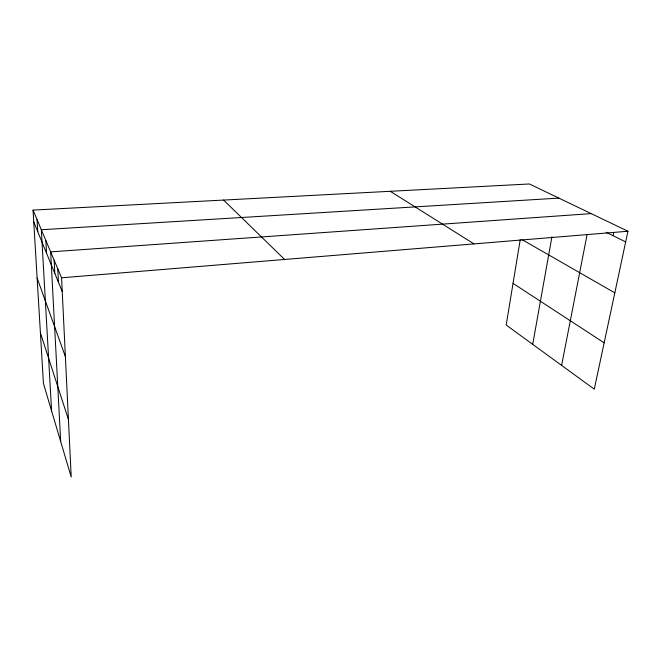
<?xml version="1.0" encoding="UTF-8"?>
<svg xmlns="http://www.w3.org/2000/svg" width="661" height="661" viewBox="0 0 661 661"><rect width="100%" height="100%" fill="white"/><g stroke="black" fill="none" stroke-linecap="round" stroke-linejoin="round"><path stroke-width="0.99" d="M520.232 239.646L506.194 325.047L594.272 389.164L627.95 231.243L529.378 183.973L33.05 210.099L43.444 383.52L71.223 477.027L61.572 277.802L33.05 210.099M532.708 344.348L551.943 236.721M561.61 365.393L587.067 234.705M613.094 235.688L613.689 232.821M61.572 277.802L627.95 231.243M591.174 213.61L50.649 251.874L60.688 441.573M558.842 198.11L41.329 229.747L51.599 410.968M606.145 232.251L625.67 241.926M522.116 239.662L614.813 292.84M390.279 191.293L473.97 243.901M513.043 283.379L604.146 342.844M223.575 200.068L284.627 259.467M33.761 221.898L62.233 291.559M37.123 278.025L65.381 356.593M40.412 332.904L68.43 419.528M37.066 219.642L37.776 231.73M45.849 240.472L46.543 253.171M54.128 260.137L54.813 273.398M57.763 268.763L58.441 282.28"/></g></svg>
